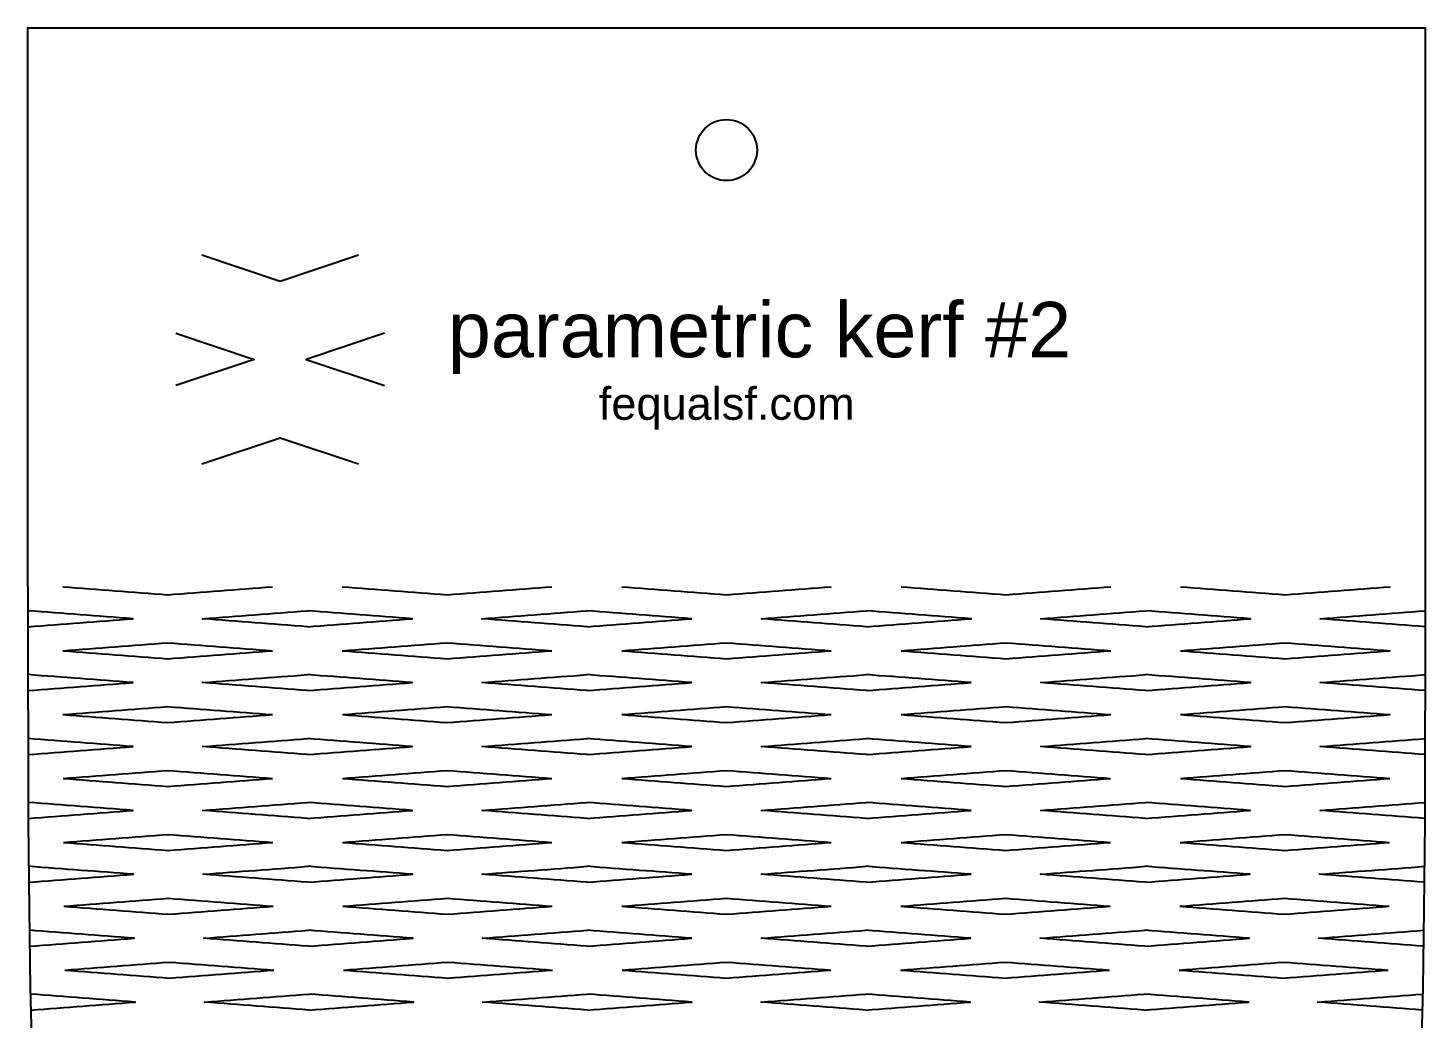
# Model space of a CAD drawing. Extents: x -15.8 to 22.7, y 5.7 to 11.5.
# Drawn here: x -2.965 to 1.166, y 8.537 to 11.465 of the extents above; entities that cross this region are included whole.
import ezdxf

# ---------------------------------------------------------------- set-up
doc = ezdxf.new("R2010")
doc.units = 0
doc.layers.add('DEFAULT', color=7, linetype='CONTINUOUS')
doc.styles.add('TEXTSTYLE21', font='standard')
doc.styles.add('TEXTSTYLE22', font='standard')

msp = doc.modelspace()

# ---------------------------------------------------------------- linework, layer by layer
at = {"layer": 'DEFAULT'}
for points in [[(-2.9653, 9.8123), (-2.9653, 11.465), (1.1665, 11.465), (1.1665, 9.8123)], [(-2.4511, 10.7936), (-2.2195, 10.7164), (-1.988, 10.7936)], [(-2.5283, 10.5621), (-2.2967, 10.4849), (-2.5283, 10.4077)], [(-1.9108, 10.5621), (-2.1424, 10.4849), (-1.9108, 10.4077)], [(-2.4511, 10.1761), (-2.2195, 10.2533), (-1.988, 10.1761)]]:
    msp.add_lwpolyline(points, dxfattribs=at)
for points, knots in [([(-0.8091, 11.1038), (-0.8091, 11.1536), (-0.8495, 11.1941), (-0.8994, 11.1941), (-0.9493, 11.1941), (-0.9897, 11.1536), (-0.9897, 11.1038), (-0.9897, 11.0539), (-0.9493, 11.0135), (-0.8994, 11.0135), (-0.8495, 11.0135), (-0.8091, 11.0539), (-0.8091, 11.1038)], [0, 0, 0, 0, 1, 1, 1, 2, 2, 2, 3, 3, 3, 4, 4, 4, 4]), ([(-2.9653, 9.8123), (-2.9653, 8.6318), (-2.9653, 8.0416), (-2.862, 7.4513), (-2.7587, 6.861), (-2.5521, 6.2708), (-1.7257, 5.6805)], [0, 0, 0, 0, 1, 1, 1, 2, 2, 2, 2]), ([(-2.862, 9.8123), (-2.7587, 9.8044), (-2.6554, 9.7966), (-2.5521, 9.7887), (-2.4488, 9.7966), (-2.3455, 9.8044), (-2.2422, 9.8123)], [0, 0, 0, 0, 1, 1, 1, 2, 2, 2, 2]), ([(-2.0356, 9.8123), (-1.9323, 9.8044), (-1.829, 9.7966), (-1.7257, 9.7887), (-1.6225, 9.7966), (-1.5192, 9.8044), (-1.4159, 9.8123)], [0, 0, 0, 0, 1, 1, 1, 2, 2, 2, 2]), ([(-1.2093, 9.8123), (-1.106, 9.8044), (-1.0027, 9.7966), (-0.8994, 9.7887), (-0.7961, 9.7966), (-0.6928, 9.8044), (-0.5895, 9.8123)], [0, 0, 0, 0, 1, 1, 1, 2, 2, 2, 2]), ([(-0.3829, 9.8123), (-0.2796, 9.8044), (-0.1763, 9.7966), (-0.073, 9.7887), (0.0303, 9.7966), (0.1336, 9.8044), (0.2369, 9.8123)], [0, 0, 0, 0, 1, 1, 1, 2, 2, 2, 2]), ([(1.1665, 9.8123), (1.1665, 8.6318), (1.1665, 8.0416), (1.0632, 7.4513), (0.9599, 6.861), (0.7533, 6.2708), (-0.073, 5.6805)], [0, 0, 0, 0, 1, 1, 1, 2, 2, 2, 2]), ([(0.4434, 9.8123), (0.5467, 9.8044), (0.65, 9.7966), (0.7533, 9.7887), (0.8566, 9.7966), (0.9599, 9.8044), (1.0632, 9.8123)], [0, 0, 0, 0, 1, 1, 1, 2, 2, 2, 2]), ([(-2.9653, 9.6942), (-2.862, 9.7021), (-2.7587, 9.71), (-2.6554, 9.7178), (-2.7587, 9.7257), (-2.862, 9.7336), (-2.9653, 9.7415)], [0, 0, 0, 0, 1, 1, 1, 2, 2, 2, 2]), ([(-2.1389, 9.6942), (-2.2422, 9.7021), (-2.3455, 9.71), (-2.4488, 9.7178), (-2.3455, 9.7257), (-2.2422, 9.7336), (-2.1389, 9.7415)], [0, 0, 0, 0, 1, 1, 1, 2, 2, 2, 2]), ([(-2.1389, 9.6942), (-2.0356, 9.7021), (-1.9323, 9.71), (-1.829, 9.7178), (-1.9323, 9.7257), (-2.0356, 9.7336), (-2.1389, 9.7415)], [0, 0, 0, 0, 1, 1, 1, 2, 2, 2, 2]), ([(-1.3126, 9.6942), (-1.4159, 9.7021), (-1.5192, 9.71), (-1.6225, 9.7178), (-1.5192, 9.7257), (-1.4159, 9.7336), (-1.3126, 9.7415)], [0, 0, 0, 0, 1, 1, 1, 2, 2, 2, 2]), ([(-1.3126, 9.6942), (-1.2093, 9.7021), (-1.106, 9.71), (-1.0027, 9.7178), (-1.106, 9.7257), (-1.2093, 9.7336), (-1.3126, 9.7415)], [0, 0, 0, 0, 1, 1, 1, 2, 2, 2, 2]), ([(-0.4862, 9.6942), (-0.5895, 9.7021), (-0.6928, 9.71), (-0.7961, 9.7178), (-0.6928, 9.7257), (-0.5895, 9.7336), (-0.4862, 9.7415)], [0, 0, 0, 0, 1, 1, 1, 2, 2, 2, 2]), ([(-0.4862, 9.6942), (-0.3829, 9.7021), (-0.2796, 9.71), (-0.1763, 9.7178), (-0.2796, 9.7257), (-0.3829, 9.7336), (-0.4862, 9.7415)], [0, 0, 0, 0, 1, 1, 1, 2, 2, 2, 2]), ([(0.3401, 9.6942), (0.2368, 9.7021), (0.1336, 9.71), (0.0303, 9.7178), (0.1336, 9.7257), (0.2368, 9.7336), (0.3401, 9.7415)], [0, 0, 0, 0, 1, 1, 1, 2, 2, 2, 2]), ([(0.3401, 9.6942), (0.4434, 9.7021), (0.5467, 9.71), (0.65, 9.7178), (0.5467, 9.7257), (0.4434, 9.7336), (0.3401, 9.7415)], [0, 0, 0, 0, 1, 1, 1, 2, 2, 2, 2]), ([(1.1665, 9.6942), (1.0632, 9.7021), (0.9599, 9.71), (0.8566, 9.7178), (0.9599, 9.7257), (1.0632, 9.7336), (1.1665, 9.7415)], [0, 0, 0, 0, 1, 1, 1, 2, 2, 2, 2]), ([(-2.862, 9.6234), (-2.7587, 9.6312), (-2.6554, 9.6391), (-2.5521, 9.647), (-2.4488, 9.6391), (-2.3455, 9.6312), (-2.2422, 9.6234)], [0, 0, 0, 0, 1, 1, 1, 2, 2, 2, 2]), ([(-2.0356, 9.6234), (-1.9323, 9.6312), (-1.829, 9.6391), (-1.7257, 9.647), (-1.6225, 9.6391), (-1.5192, 9.6312), (-1.4159, 9.6234)], [0, 0, 0, 0, 1, 1, 1, 2, 2, 2, 2]), ([(-1.2093, 9.6234), (-1.106, 9.6312), (-1.0027, 9.6391), (-0.8994, 9.647), (-0.7961, 9.6391), (-0.6928, 9.6312), (-0.5895, 9.6234)], [0, 0, 0, 0, 1, 1, 1, 2, 2, 2, 2]), ([(-0.3829, 9.6234), (-0.2796, 9.6312), (-0.1763, 9.6391), (-0.073, 9.647), (0.0303, 9.6391), (0.1335, 9.6312), (0.2368, 9.6234)], [0, 0, 0, 0, 1, 1, 1, 2, 2, 2, 2]), ([(0.4434, 9.6234), (0.5467, 9.6312), (0.65, 9.6391), (0.7533, 9.647), (0.8566, 9.6391), (0.9599, 9.6312), (1.0632, 9.6234)], [0, 0, 0, 0, 1, 1, 1, 2, 2, 2, 2]), ([(-2.862, 9.6234), (-2.7587, 9.6155), (-2.6554, 9.6076), (-2.5521, 9.5997), (-2.4488, 9.6076), (-2.3455, 9.6155), (-2.2422, 9.6234)], [0, 0, 0, 0, 1, 1, 1, 2, 2, 2, 2]), ([(-2.0356, 9.6234), (-1.9323, 9.6155), (-1.829, 9.6076), (-1.7257, 9.5997), (-1.6224, 9.6076), (-1.5192, 9.6155), (-1.4159, 9.6234)], [0, 0, 0, 0, 1, 1, 1, 2, 2, 2, 2]), ([(-1.2093, 9.6234), (-1.106, 9.6155), (-1.0027, 9.6076), (-0.8994, 9.5997), (-0.7961, 9.6076), (-0.6928, 9.6155), (-0.5895, 9.6234)], [0, 0, 0, 0, 1, 1, 1, 2, 2, 2, 2]), ([(-0.3829, 9.6234), (-0.2796, 9.6155), (-0.1763, 9.6076), (-0.0731, 9.5997), (0.0302, 9.6076), (0.1335, 9.6155), (0.2368, 9.6234)], [0, 0, 0, 0, 1, 1, 1, 2, 2, 2, 2]), ([(0.4434, 9.6234), (0.5467, 9.6155), (0.65, 9.6076), (0.7533, 9.5997), (0.8566, 9.6076), (0.9599, 9.6155), (1.0632, 9.6234)], [0, 0, 0, 0, 1, 1, 1, 2, 2, 2, 2]), ([(-2.9652, 9.5053), (-2.8619, 9.5131), (-2.7586, 9.521), (-2.6553, 9.5289), (-2.7586, 9.5368), (-2.8619, 9.5446), (-2.9652, 9.5525)], [0, 0, 0, 0, 1, 1, 1, 2, 2, 2, 2]), ([(-2.1389, 9.5053), (-2.2421, 9.5131), (-2.3454, 9.521), (-2.4487, 9.5289), (-2.3455, 9.5368), (-2.2422, 9.5446), (-2.1389, 9.5525)], [0, 0, 0, 0, 1, 1, 1, 2, 2, 2, 2]), ([(-2.1389, 9.5053), (-2.0356, 9.5131), (-1.9323, 9.521), (-1.829, 9.5289), (-1.9323, 9.5368), (-2.0356, 9.5446), (-2.1389, 9.5525)], [0, 0, 0, 0, 1, 1, 1, 2, 2, 2, 2]), ([(-1.3125, 9.5053), (-1.4158, 9.5131), (-1.5191, 9.521), (-1.6224, 9.5289), (-1.5191, 9.5368), (-1.4158, 9.5446), (-1.3126, 9.5525)], [0, 0, 0, 0, 1, 1, 1, 2, 2, 2, 2]), ([(-1.3125, 9.5053), (-1.2093, 9.5131), (-1.106, 9.521), (-1.0027, 9.5289), (-1.106, 9.5368), (-1.2093, 9.5446), (-1.3126, 9.5525)], [0, 0, 0, 0, 1, 1, 1, 2, 2, 2, 2]), ([(-0.4862, 9.5053), (-0.5895, 9.5131), (-0.6928, 9.521), (-0.7961, 9.5289), (-0.6928, 9.5368), (-0.5895, 9.5446), (-0.4862, 9.5525)], [0, 0, 0, 0, 1, 1, 1, 2, 2, 2, 2]), ([(-0.4862, 9.5053), (-0.3829, 9.5131), (-0.2797, 9.521), (-0.1764, 9.5289), (-0.2796, 9.5368), (-0.3829, 9.5446), (-0.4862, 9.5525)], [0, 0, 0, 0, 1, 1, 1, 2, 2, 2, 2]), ([(0.3401, 9.5053), (0.2368, 9.5131), (0.1335, 9.521), (0.0302, 9.5289), (0.1335, 9.5368), (0.2368, 9.5446), (0.3401, 9.5525)], [0, 0, 0, 0, 1, 1, 1, 2, 2, 2, 2]), ([(0.3401, 9.5053), (0.4434, 9.5131), (0.5467, 9.521), (0.6499, 9.5289), (0.5467, 9.5368), (0.4434, 9.5446), (0.3401, 9.5525)], [0, 0, 0, 0, 1, 1, 1, 2, 2, 2, 2]), ([(1.1664, 9.5053), (1.0631, 9.5131), (0.9598, 9.521), (0.8566, 9.5289), (0.9598, 9.5368), (1.0631, 9.5446), (1.1664, 9.5525)], [0, 0, 0, 0, 1, 1, 1, 2, 2, 2, 2]), ([(-2.8618, 9.4344), (-2.7586, 9.4423), (-2.6553, 9.4502), (-2.552, 9.458), (-2.4487, 9.4502), (-2.3454, 9.4423), (-2.2421, 9.4344)], [0, 0, 0, 0, 1, 1, 1, 2, 2, 2, 2]), ([(-2.8618, 9.4344), (-2.7585, 9.4265), (-2.6552, 9.4187), (-2.5519, 9.4108), (-2.4487, 9.4187), (-2.3454, 9.4265), (-2.2421, 9.4344)], [0, 0, 0, 0, 1, 1, 1, 2, 2, 2, 2]), ([(-2.0355, 9.4344), (-1.9323, 9.4423), (-1.829, 9.4502), (-1.7257, 9.458), (-1.6224, 9.4502), (-1.5191, 9.4423), (-1.4158, 9.4344)], [0, 0, 0, 0, 1, 1, 1, 2, 2, 2, 2]), ([(-2.0355, 9.4344), (-1.9322, 9.4265), (-1.829, 9.4187), (-1.7257, 9.4108), (-1.6224, 9.4187), (-1.5191, 9.4265), (-1.4158, 9.4344)], [0, 0, 0, 0, 1, 1, 1, 2, 2, 2, 2]), ([(-1.2092, 9.4344), (-1.106, 9.4423), (-1.0027, 9.4502), (-0.8994, 9.458), (-0.7961, 9.4502), (-0.6928, 9.4423), (-0.5895, 9.4344)], [0, 0, 0, 0, 1, 1, 1, 2, 2, 2, 2]), ([(-1.2092, 9.4344), (-1.106, 9.4265), (-1.0027, 9.4187), (-0.8994, 9.4108), (-0.7961, 9.4187), (-0.6928, 9.4265), (-0.5895, 9.4344)], [0, 0, 0, 0, 1, 1, 1, 2, 2, 2, 2]), ([(-0.383, 9.4344), (-0.2797, 9.4423), (-0.1764, 9.4502), (-0.0731, 9.458), (0.0302, 9.4502), (0.1335, 9.4423), (0.2368, 9.4344)], [0, 0, 0, 0, 1, 1, 1, 2, 2, 2, 2]), ([(-0.383, 9.4344), (-0.2797, 9.4265), (-0.1764, 9.4187), (-0.0731, 9.4108), (0.0302, 9.4187), (0.1335, 9.4265), (0.2368, 9.4344)], [0, 0, 0, 0, 1, 1, 1, 2, 2, 2, 2]), ([(0.4433, 9.4344), (0.5466, 9.4423), (0.6499, 9.4502), (0.7532, 9.458), (0.8565, 9.4502), (0.9598, 9.4423), (1.0631, 9.4344)], [0, 0, 0, 0, 1, 1, 1, 2, 2, 2, 2]), ([(0.4433, 9.4344), (0.5466, 9.4265), (0.6499, 9.4187), (0.7532, 9.4108), (0.8565, 9.4187), (0.9598, 9.4265), (1.0631, 9.4344)], [0, 0, 0, 0, 1, 1, 1, 2, 2, 2, 2]), ([(-2.9649, 9.3163), (-2.8616, 9.3242), (-2.7584, 9.3321), (-2.6551, 9.34), (-2.7584, 9.3478), (-2.8617, 9.3557), (-2.965, 9.3636)], [0, 0, 0, 0, 1, 1, 1, 2, 2, 2, 2]), ([(-2.1387, 9.3163), (-2.242, 9.3242), (-2.3452, 9.3321), (-2.4485, 9.34), (-2.3453, 9.3478), (-2.242, 9.3557), (-2.1387, 9.3636)], [0, 0, 0, 0, 1, 1, 1, 2, 2, 2, 2]), ([(-2.1387, 9.3163), (-2.0354, 9.3242), (-1.9321, 9.3321), (-1.8289, 9.34), (-1.9322, 9.3478), (-2.0354, 9.3557), (-2.1387, 9.3636)], [0, 0, 0, 0, 1, 1, 1, 2, 2, 2, 2]), ([(-1.3125, 9.3163), (-1.4158, 9.3242), (-1.519, 9.3321), (-1.6223, 9.34), (-1.519, 9.3478), (-1.4158, 9.3557), (-1.3125, 9.3636)], [0, 0, 0, 0, 1, 1, 1, 2, 2, 2, 2]), ([(-1.3125, 9.3163), (-1.2092, 9.3242), (-1.1059, 9.3321), (-1.0027, 9.34), (-1.1059, 9.3478), (-1.2092, 9.3557), (-1.3125, 9.3636)], [0, 0, 0, 0, 1, 1, 1, 2, 2, 2, 2]), ([(-0.4863, 9.3163), (-0.5896, 9.3242), (-0.6928, 9.3321), (-0.7961, 9.34), (-0.6928, 9.3478), (-0.5896, 9.3557), (-0.4863, 9.3636)], [0, 0, 0, 0, 1, 1, 1, 2, 2, 2, 2]), ([(-0.4863, 9.3163), (-0.383, 9.3242), (-0.2797, 9.3321), (-0.1765, 9.34), (-0.2797, 9.3478), (-0.383, 9.3557), (-0.4863, 9.3636)], [0, 0, 0, 0, 1, 1, 1, 2, 2, 2, 2]), ([(0.3399, 9.3163), (0.2366, 9.3242), (0.1334, 9.3321), (0.0301, 9.34), (0.1334, 9.3478), (0.2367, 9.3557), (0.34, 9.3636)], [0, 0, 0, 0, 1, 1, 1, 2, 2, 2, 2]), ([(0.3399, 9.3163), (0.4432, 9.3242), (0.5465, 9.3321), (0.6498, 9.34), (0.5465, 9.3478), (0.4432, 9.3557), (0.34, 9.3636)], [0, 0, 0, 0, 1, 1, 1, 2, 2, 2, 2]), ([(1.1661, 9.3163), (1.0628, 9.3242), (0.9596, 9.3321), (0.8563, 9.34), (0.9596, 9.3478), (1.0629, 9.3557), (1.1662, 9.3636)], [0, 0, 0, 0, 1, 1, 1, 2, 2, 2, 2]), ([(-2.8615, 9.2455), (-2.7582, 9.2534), (-2.655, 9.2612), (-2.5517, 9.2691), (-2.4484, 9.2612), (-2.3451, 9.2534), (-2.2419, 9.2455)], [0, 0, 0, 0, 1, 1, 1, 2, 2, 2, 2]), ([(-2.0353, 9.2455), (-1.9321, 9.2534), (-1.8288, 9.2612), (-1.7255, 9.2691), (-1.6223, 9.2612), (-1.519, 9.2534), (-1.4157, 9.2455)], [0, 0, 0, 0, 1, 1, 1, 2, 2, 2, 2]), ([(-1.2092, 9.2455), (-1.1059, 9.2534), (-1.0027, 9.2612), (-0.8994, 9.2691), (-0.7961, 9.2612), (-0.6929, 9.2534), (-0.5896, 9.2455)], [0, 0, 0, 0, 1, 1, 1, 2, 2, 2, 2]), ([(-0.3831, 9.2455), (-0.2798, 9.2534), (-0.1765, 9.2612), (-0.0732, 9.2691), (0.03, 9.2612), (0.1333, 9.2534), (0.2365, 9.2455)], [0, 0, 0, 0, 1, 1, 1, 2, 2, 2, 2]), ([(0.4431, 9.2455), (0.5464, 9.2534), (0.6496, 9.2612), (0.7529, 9.2691), (0.8562, 9.2612), (0.9594, 9.2534), (1.0627, 9.2455)], [0, 0, 0, 0, 1, 1, 1, 2, 2, 2, 2]), ([(-2.8615, 9.2455), (-2.7582, 9.2376), (-2.6549, 9.2297), (-2.5516, 9.2219), (-2.4483, 9.2297), (-2.3451, 9.2376), (-2.2419, 9.2455)], [0, 0, 0, 0, 1, 1, 1, 2, 2, 2, 2]), ([(-2.0353, 9.2455), (-1.932, 9.2376), (-1.8288, 9.2297), (-1.7255, 9.2219), (-1.6222, 9.2297), (-1.519, 9.2376), (-1.4157, 9.2455)], [0, 0, 0, 0, 1, 1, 1, 2, 2, 2, 2]), ([(-1.2092, 9.2455), (-1.1059, 9.2376), (-1.0027, 9.2297), (-0.8994, 9.2219), (-0.7961, 9.2297), (-0.6929, 9.2376), (-0.5896, 9.2455)], [0, 0, 0, 0, 1, 1, 1, 2, 2, 2, 2]), ([(-0.3831, 9.2455), (-0.2798, 9.2376), (-0.1765, 9.2297), (-0.0733, 9.2219), (0.03, 9.2297), (0.1333, 9.2376), (0.2365, 9.2455)], [0, 0, 0, 0, 1, 1, 1, 2, 2, 2, 2]), ([(0.4431, 9.2455), (0.5463, 9.2376), (0.6496, 9.2297), (0.7528, 9.2219), (0.8561, 9.2297), (0.9594, 9.2376), (1.0627, 9.2455)], [0, 0, 0, 0, 1, 1, 1, 2, 2, 2, 2]), ([(-2.9642, 9.1274), (-2.861, 9.1353), (-2.7578, 9.1431), (-2.6546, 9.151), (-2.7578, 9.1589), (-2.8611, 9.1668), (-2.9644, 9.1746)], [0, 0, 0, 0, 1, 1, 1, 2, 2, 2, 2]), ([(-2.1383, 9.1274), (-2.2415, 9.1353), (-2.3448, 9.1431), (-2.4481, 9.151), (-2.3448, 9.1589), (-2.2416, 9.1668), (-2.1384, 9.1746)], [0, 0, 0, 0, 1, 1, 1, 2, 2, 2, 2]), ([(-2.1383, 9.1274), (-2.035, 9.1353), (-1.9318, 9.1431), (-1.8286, 9.151), (-1.9319, 9.1589), (-2.0351, 9.1668), (-2.1384, 9.1746)], [0, 0, 0, 0, 1, 1, 1, 2, 2, 2, 2]), ([(-1.3124, 9.1274), (-1.4156, 9.1353), (-1.5188, 9.1431), (-1.6221, 9.151), (-1.5189, 9.1589), (-1.4156, 9.1668), (-1.3124, 9.1746)], [0, 0, 0, 0, 1, 1, 1, 2, 2, 2, 2]), ([(-1.3124, 9.1274), (-1.2091, 9.1353), (-1.1059, 9.1431), (-1.0026, 9.151), (-1.1059, 9.1589), (-1.2091, 9.1668), (-1.3124, 9.1746)], [0, 0, 0, 0, 1, 1, 1, 2, 2, 2, 2]), ([(-0.4864, 9.1274), (-0.5897, 9.1353), (-0.6929, 9.1431), (-0.7961, 9.151), (-0.6929, 9.1589), (-0.5896, 9.1668), (-0.4864, 9.1746)], [0, 0, 0, 0, 1, 1, 1, 2, 2, 2, 2]), ([(-0.4864, 9.1274), (-0.3832, 9.1353), (-0.2799, 9.1431), (-0.1767, 9.151), (-0.2799, 9.1589), (-0.3832, 9.1668), (-0.4864, 9.1746)], [0, 0, 0, 0, 1, 1, 1, 2, 2, 2, 2]), ([(0.3395, 9.1274), (0.2363, 9.1353), (0.133, 9.1431), (0.0298, 9.151), (0.1331, 9.1589), (0.2363, 9.1668), (0.3396, 9.1746)], [0, 0, 0, 0, 1, 1, 1, 2, 2, 2, 2]), ([(0.3395, 9.1274), (0.4427, 9.1353), (0.546, 9.1431), (0.6493, 9.151), (0.5461, 9.1589), (0.4428, 9.1668), (0.3396, 9.1746)], [0, 0, 0, 0, 1, 1, 1, 2, 2, 2, 2]), ([(1.1654, 9.1274), (1.0622, 9.1353), (0.959, 9.1431), (0.8558, 9.151), (0.9591, 9.1589), (1.0623, 9.1668), (1.1656, 9.1746)], [0, 0, 0, 0, 1, 1, 1, 2, 2, 2, 2]), ([(-2.8606, 9.0565), (-2.7574, 9.0644), (-2.6542, 9.0723), (-2.551, 9.0802), (-2.4478, 9.0723), (-2.3445, 9.0644), (-2.2413, 9.0565)], [0, 0, 0, 0, 1, 1, 1, 2, 2, 2, 2]), ([(-2.8606, 9.0565), (-2.7573, 9.0487), (-2.6541, 9.0408), (-2.5508, 9.0329), (-2.4476, 9.0408), (-2.3445, 9.0487), (-2.2413, 9.0565)], [0, 0, 0, 0, 1, 1, 1, 2, 2, 2, 2]), ([(-2.0348, 9.0565), (-1.9316, 9.0644), (-1.8284, 9.0723), (-1.7252, 9.0802), (-1.622, 9.0723), (-1.5187, 9.0644), (-1.4155, 9.0565)], [0, 0, 0, 0, 1, 1, 1, 2, 2, 2, 2]), ([(-2.0348, 9.0565), (-1.9316, 9.0487), (-1.8283, 9.0408), (-1.7251, 9.0329), (-1.6219, 9.0408), (-1.5187, 9.0487), (-1.4155, 9.0565)], [0, 0, 0, 0, 1, 1, 1, 2, 2, 2, 2]), ([(-1.2091, 9.0565), (-1.1058, 9.0644), (-1.0026, 9.0723), (-0.8994, 9.0802), (-0.7962, 9.0723), (-0.6929, 9.0644), (-0.5897, 9.0565)], [0, 0, 0, 0, 1, 1, 1, 2, 2, 2, 2]), ([(-1.2091, 9.0565), (-1.1058, 9.0487), (-1.0026, 9.0408), (-0.8994, 9.0329), (-0.7962, 9.0408), (-0.693, 9.0487), (-0.5897, 9.0565)], [0, 0, 0, 0, 1, 1, 1, 2, 2, 2, 2]), ([(-0.3833, 9.0565), (-0.28, 9.0644), (-0.1768, 9.0723), (-0.0736, 9.0802), (0.0296, 9.0723), (0.1329, 9.0644), (0.2361, 9.0565)], [0, 0, 0, 0, 1, 1, 1, 2, 2, 2, 2]), ([(-0.3833, 9.0565), (-0.2801, 9.0487), (-0.1769, 9.0408), (-0.0737, 9.0329), (0.0296, 9.0408), (0.1328, 9.0487), (0.2361, 9.0565)], [0, 0, 0, 0, 1, 1, 1, 2, 2, 2, 2]), ([(0.4425, 9.0565), (0.5458, 9.0644), (0.649, 9.0723), (0.7523, 9.0802), (0.8555, 9.0723), (0.9587, 9.0644), (1.0618, 9.0565)], [0, 0, 0, 0, 1, 1, 1, 2, 2, 2, 2]), ([(0.4425, 9.0565), (0.5457, 9.0487), (0.6489, 9.0408), (0.752, 9.0329), (0.8553, 9.0408), (0.9586, 9.0487), (1.0618, 9.0565)], [0, 0, 0, 0, 1, 1, 1, 2, 2, 2, 2]), ([(-2.9628, 8.9384), (-2.8597, 8.9463), (-2.7566, 8.9542), (-2.6535, 8.9621), (-2.7567, 8.9699), (-2.86, 8.9778), (-2.9632, 8.9857)], [0, 0, 0, 0, 1, 1, 1, 2, 2, 2, 2]), ([(-2.1375, 8.9384), (-2.2407, 8.9463), (-2.3439, 8.9542), (-2.4471, 8.9621), (-2.344, 8.9699), (-2.2409, 8.9778), (-2.1377, 8.9857)], [0, 0, 0, 0, 1, 1, 1, 2, 2, 2, 2]), ([(-2.1375, 8.9384), (-2.0343, 8.9463), (-1.9312, 8.9542), (-1.828, 8.9621), (-1.9312, 8.9699), (-2.0345, 8.9778), (-2.1377, 8.9857)], [0, 0, 0, 0, 1, 1, 1, 2, 2, 2, 2]), ([(-1.3121, 8.9384), (-1.4153, 8.9463), (-1.5185, 8.9542), (-1.6217, 8.9621), (-1.5185, 8.9699), (-1.4153, 8.9778), (-1.3122, 8.9857)], [0, 0, 0, 0, 1, 1, 1, 2, 2, 2, 2]), ([(-1.3121, 8.9384), (-1.2089, 8.9463), (-1.1057, 8.9542), (-1.0026, 8.9621), (-1.1058, 8.9699), (-1.209, 8.9778), (-1.3122, 8.9857)], [0, 0, 0, 0, 1, 1, 1, 2, 2, 2, 2]), ([(-0.4867, 8.9384), (-0.5899, 8.9463), (-0.693, 8.9542), (-0.7962, 8.9621), (-0.693, 8.9699), (-0.5898, 8.9778), (-0.4866, 8.9857)], [0, 0, 0, 0, 1, 1, 1, 2, 2, 2, 2]), ([(-0.4867, 8.9384), (-0.3835, 8.9463), (-0.2803, 8.9542), (-0.1771, 8.9621), (-0.2803, 8.9699), (-0.3834, 8.9778), (-0.4866, 8.9857)], [0, 0, 0, 0, 1, 1, 1, 2, 2, 2, 2]), ([(0.3387, 8.9384), (0.2355, 8.9463), (0.1324, 8.9542), (0.0292, 8.9621), (0.1325, 8.9699), (0.2357, 8.9778), (0.3389, 8.9857)], [0, 0, 0, 0, 1, 1, 1, 2, 2, 2, 2]), ([(0.3387, 8.9384), (0.4419, 8.9463), (0.5451, 8.9542), (0.6483, 8.9621), (0.5452, 8.9699), (0.4421, 8.9778), (0.3389, 8.9857)], [0, 0, 0, 0, 1, 1, 1, 2, 2, 2, 2]), ([(1.164, 8.9384), (1.0609, 8.9463), (0.9578, 8.9542), (0.8547, 8.9621), (0.9579, 8.9699), (1.0612, 8.9778), (1.1645, 8.9857)], [0, 0, 0, 0, 1, 1, 1, 2, 2, 2, 2]), ([(-2.8591, 8.8676), (-2.756, 8.8755), (-2.6529, 8.8833), (-2.5498, 8.8912), (-2.4466, 8.8833), (-2.3434, 8.8755), (-2.2402, 8.8676)], [0, 0, 0, 0, 1, 1, 1, 2, 2, 2, 2]), ([(-2.0339, 8.8676), (-1.9308, 8.8755), (-1.8277, 8.8833), (-1.7246, 8.8912), (-1.6214, 8.8833), (-1.5182, 8.8755), (-1.4151, 8.8676)], [0, 0, 0, 0, 1, 1, 1, 2, 2, 2, 2]), ([(-1.2088, 8.8676), (-1.1057, 8.8755), (-1.0025, 8.8833), (-0.8994, 8.8912), (-0.7962, 8.8833), (-0.6931, 8.8755), (-0.59, 8.8676)], [0, 0, 0, 0, 1, 1, 1, 2, 2, 2, 2]), ([(-0.3837, 8.8676), (-0.2805, 8.8755), (-0.1774, 8.8833), (-0.0742, 8.8912), (0.0289, 8.8833), (0.1321, 8.8755), (0.2352, 8.8676)], [0, 0, 0, 0, 1, 1, 1, 2, 2, 2, 2]), ([(0.4414, 8.8676), (0.5446, 8.8755), (0.6478, 8.8833), (0.751, 8.8912), (0.8541, 8.8833), (0.9572, 8.8755), (1.0603, 8.8676)], [0, 0, 0, 0, 1, 1, 1, 2, 2, 2, 2]), ([(-2.8591, 8.8676), (-2.7558, 8.8597), (-2.6526, 8.8519), (-2.5494, 8.844), (-2.4463, 8.8519), (-2.3433, 8.8597), (-2.2402, 8.8676)], [0, 0, 0, 0, 1, 1, 1, 2, 2, 2, 2]), ([(-2.0339, 8.8676), (-1.9307, 8.8597), (-1.8275, 8.8519), (-1.7244, 8.844), (-1.6213, 8.8519), (-1.5182, 8.8597), (-1.4151, 8.8676)], [0, 0, 0, 0, 1, 1, 1, 2, 2, 2, 2]), ([(-1.2088, 8.8676), (-1.1057, 8.8597), (-1.0025, 8.8519), (-0.8994, 8.844), (-0.7963, 8.8519), (-0.6931, 8.8597), (-0.59, 8.8676)], [0, 0, 0, 0, 1, 1, 1, 2, 2, 2, 2]), ([(-0.3837, 8.8676), (-0.2806, 8.8597), (-0.1775, 8.8519), (-0.0744, 8.844), (0.0288, 8.8519), (0.132, 8.8597), (0.2352, 8.8676)], [0, 0, 0, 0, 1, 1, 1, 2, 2, 2, 2]), ([(0.4414, 8.8676), (0.5445, 8.8597), (0.6476, 8.8519), (0.7506, 8.844), (0.8538, 8.8519), (0.957, 8.8597), (1.0603, 8.8676)], [0, 0, 0, 0, 1, 1, 1, 2, 2, 2, 2]), ([(-2.9605, 8.7495), (-2.8575, 8.7574), (-2.7546, 8.7653), (-2.6516, 8.7731), (-2.7548, 8.781), (-2.8579, 8.7889), (-2.9612, 8.7968)], [0, 0, 0, 0, 1, 1, 1, 2, 2, 2, 2]), ([(-2.136, 8.7495), (-2.2392, 8.7574), (-2.3423, 8.7653), (-2.4454, 8.7731), (-2.3425, 8.781), (-2.2395, 8.7889), (-2.1364, 8.7968)], [0, 0, 0, 0, 1, 1, 1, 2, 2, 2, 2]), ([(-2.136, 8.7495), (-2.033, 8.7574), (-1.93, 8.7653), (-1.827, 8.7731), (-1.9301, 8.781), (-2.0333, 8.7889), (-2.1364, 8.7968)], [0, 0, 0, 0, 1, 1, 1, 2, 2, 2, 2]), ([(-1.3116, 8.7495), (-1.4147, 8.7574), (-1.5178, 8.7653), (-1.6209, 8.7731), (-1.5179, 8.781), (-1.4148, 8.7889), (-1.3117, 8.7968)], [0, 0, 0, 0, 1, 1, 1, 2, 2, 2, 2]), ([(-1.3116, 8.7495), (-1.2086, 8.7574), (-1.1055, 8.7653), (-1.0025, 8.7731), (-1.1055, 8.781), (-1.2086, 8.7889), (-1.3117, 8.7968)], [0, 0, 0, 0, 1, 1, 1, 2, 2, 2, 2]), ([(-0.4872, 8.7495), (-0.5902, 8.7574), (-0.6933, 8.7653), (-0.7963, 8.7731), (-0.6932, 8.781), (-0.5901, 8.7889), (-0.487, 8.7968)], [0, 0, 0, 0, 1, 1, 1, 2, 2, 2, 2]), ([(-0.4872, 8.7495), (-0.3841, 8.7574), (-0.281, 8.7653), (-0.1779, 8.7731), (-0.2809, 8.781), (-0.384, 8.7889), (-0.487, 8.7968)], [0, 0, 0, 0, 1, 1, 1, 2, 2, 2, 2]), ([(0.3373, 8.7495), (0.2343, 8.7574), (0.1313, 8.7653), (0.0282, 8.7731), (0.1314, 8.781), (0.2345, 8.7889), (0.3377, 8.7968)], [0, 0, 0, 0, 1, 1, 1, 2, 2, 2, 2]), ([(0.3373, 8.7495), (0.4404, 8.7574), (0.5435, 8.7653), (0.6467, 8.7731), (0.5437, 8.781), (0.4407, 8.7889), (0.3377, 8.7968)], [0, 0, 0, 0, 1, 1, 1, 2, 2, 2, 2]), ([(1.1617, 8.7495), (1.0587, 8.7574), (0.9558, 8.7653), (0.8528, 8.7731), (0.956, 8.781), (1.0592, 8.7889), (1.1624, 8.7968)], [0, 0, 0, 0, 1, 1, 1, 2, 2, 2, 2]), ([(-2.8564, 8.6787), (-2.7535, 8.6866), (-2.6506, 8.6944), (-2.5477, 8.7023), (-2.4446, 8.6944), (-2.3415, 8.6866), (-2.2384, 8.6787)], [0, 0, 0, 0, 1, 1, 1, 2, 2, 2, 2]), ([(-2.8564, 8.6787), (-2.7532, 8.6708), (-2.6501, 8.6629), (-2.5469, 8.6551), (-2.4441, 8.6629), (-2.3413, 8.6708), (-2.2384, 8.6787)], [0, 0, 0, 0, 1, 1, 1, 2, 2, 2, 2]), ([(-2.0324, 8.6787), (-1.9295, 8.6866), (-1.8265, 8.6944), (-1.7235, 8.7023), (-1.6205, 8.6944), (-1.5174, 8.6866), (-1.4144, 8.6787)], [0, 0, 0, 0, 1, 1, 1, 2, 2, 2, 2]), ([(-2.0324, 8.6787), (-1.9293, 8.6708), (-1.8262, 8.6629), (-1.7232, 8.6551), (-1.6203, 8.6629), (-1.5173, 8.6708), (-1.4144, 8.6787)], [0, 0, 0, 0, 1, 1, 1, 2, 2, 2, 2]), ([(-1.2084, 8.6787), (-1.1054, 8.6866), (-1.0024, 8.6944), (-0.8994, 8.7023), (-0.7964, 8.6944), (-0.6934, 8.6866), (-0.5904, 8.6787)], [0, 0, 0, 0, 1, 1, 1, 2, 2, 2, 2]), ([(-1.2084, 8.6787), (-1.1054, 8.6708), (-1.0024, 8.6629), (-0.8994, 8.6551), (-0.7964, 8.6629), (-0.6934, 8.6708), (-0.5904, 8.6787)], [0, 0, 0, 0, 1, 1, 1, 2, 2, 2, 2]), ([(-0.3844, 8.6787), (-0.2814, 8.6866), (-0.1783, 8.6944), (-0.0752, 8.7023), (0.0277, 8.6944), (0.1307, 8.6866), (0.2336, 8.6787)], [0, 0, 0, 0, 1, 1, 1, 2, 2, 2, 2]), ([(-0.3844, 8.6787), (-0.2814, 8.6708), (-0.1785, 8.6629), (-0.0756, 8.6551), (0.0274, 8.6629), (0.1305, 8.6708), (0.2336, 8.6787)], [0, 0, 0, 0, 1, 1, 1, 2, 2, 2, 2]), ([(0.4396, 8.6787), (0.5427, 8.6866), (0.6458, 8.6944), (0.7489, 8.7023), (0.8518, 8.6944), (0.9547, 8.6866), (1.0576, 8.6787)], [0, 0, 0, 0, 1, 1, 1, 2, 2, 2, 2]), ([(0.4396, 8.6787), (0.5425, 8.6708), (0.6453, 8.6629), (0.7482, 8.6551), (0.8513, 8.6629), (0.9544, 8.6708), (1.0576, 8.6787)], [0, 0, 0, 0, 1, 1, 1, 2, 2, 2, 2]), ([(-2.9566, 8.5606), (-2.8539, 8.5685), (-2.7512, 8.5764), (-2.6485, 8.5842), (-2.7515, 8.5921), (-2.8546, 8.6), (-2.9577, 8.6078)], [0, 0, 0, 0, 1, 1, 1, 2, 2, 2, 2]), ([(-2.1337, 8.5606), (-2.2367, 8.5685), (-2.3397, 8.5764), (-2.4427, 8.5842), (-2.34, 8.5921), (-2.2372, 8.6), (-2.1344, 8.6078)], [0, 0, 0, 0, 1, 1, 1, 2, 2, 2, 2]), ([(-2.1337, 8.5606), (-2.031, 8.5685), (-1.9282, 8.5764), (-1.8254, 8.5842), (-1.9284, 8.5921), (-2.0314, 8.6), (-2.1344, 8.6078)], [0, 0, 0, 0, 1, 1, 1, 2, 2, 2, 2]), ([(-1.3108, 8.5606), (-1.4137, 8.5685), (-1.5166, 8.5764), (-1.6196, 8.5842), (-1.5168, 8.5921), (-1.4139, 8.6), (-1.3111, 8.6078)], [0, 0, 0, 0, 1, 1, 1, 2, 2, 2, 2]), ([(-1.3108, 8.5606), (-1.208, 8.5685), (-1.1052, 8.5764), (-1.0023, 8.5842), (-1.1052, 8.5921), (-1.2081, 8.6), (-1.3111, 8.6078)], [0, 0, 0, 0, 1, 1, 1, 2, 2, 2, 2]), ([(-0.4879, 8.5606), (-0.5908, 8.5685), (-0.6936, 8.5764), (-0.7965, 8.5842), (-0.6936, 8.5921), (-0.5907, 8.6), (-0.4877, 8.6078)], [0, 0, 0, 0, 1, 1, 1, 2, 2, 2, 2]), ([(-0.4879, 8.5606), (-0.3851, 8.5685), (-0.2821, 8.5764), (-0.1792, 8.5842), (-0.282, 8.5921), (-0.3848, 8.6), (-0.4877, 8.6078)], [0, 0, 0, 0, 1, 1, 1, 2, 2, 2, 2]), ([(0.3349, 8.5606), (0.2322, 8.5685), (0.1294, 8.5764), (0.0266, 8.5842), (0.1296, 8.5921), (0.2326, 8.6), (0.3356, 8.6078)], [0, 0, 0, 0, 1, 1, 1, 2, 2, 2, 2]), ([(0.3349, 8.5606), (0.4379, 8.5685), (0.5409, 8.5764), (0.6439, 8.5842), (0.5412, 8.5921), (0.4384, 8.6), (0.3356, 8.6078)], [0, 0, 0, 0, 1, 1, 1, 2, 2, 2, 2]), ([(1.1578, 8.5606), (1.0551, 8.5685), (0.9524, 8.5764), (0.8497, 8.5842), (0.9528, 8.5921), (1.0558, 8.6), (1.1589, 8.6078)], [0, 0, 0, 0, 1, 1, 1, 2, 2, 2, 2])]:
    msp.add_open_spline(points, degree=3, knots=knots, dxfattribs=at)

# ---------------------------------------------------------------- texts
at = {"layer": 'DEFAULT', "color": 7, "attachment_point": 7}
for s, insert, char_height, style in [('\\fHelvetica 25 Ultra Light|b0|i0|c0|p34;\\W1;parametric kerf #2', (-1.7235, 10.4417), 0.163767, 'TEXTSTYLE21'), ('\\fHelvetica 25 Ultra Light|b0|i0|c0|p34;\\W1;fequalsf.com', (-1.277, 10.2775), 0.095531, 'TEXTSTYLE22')]:
    msp.add_mtext(s, dxfattribs=dict(at, insert=insert, char_height=char_height, style=style))

doc.saveas('drawing.dxf')
